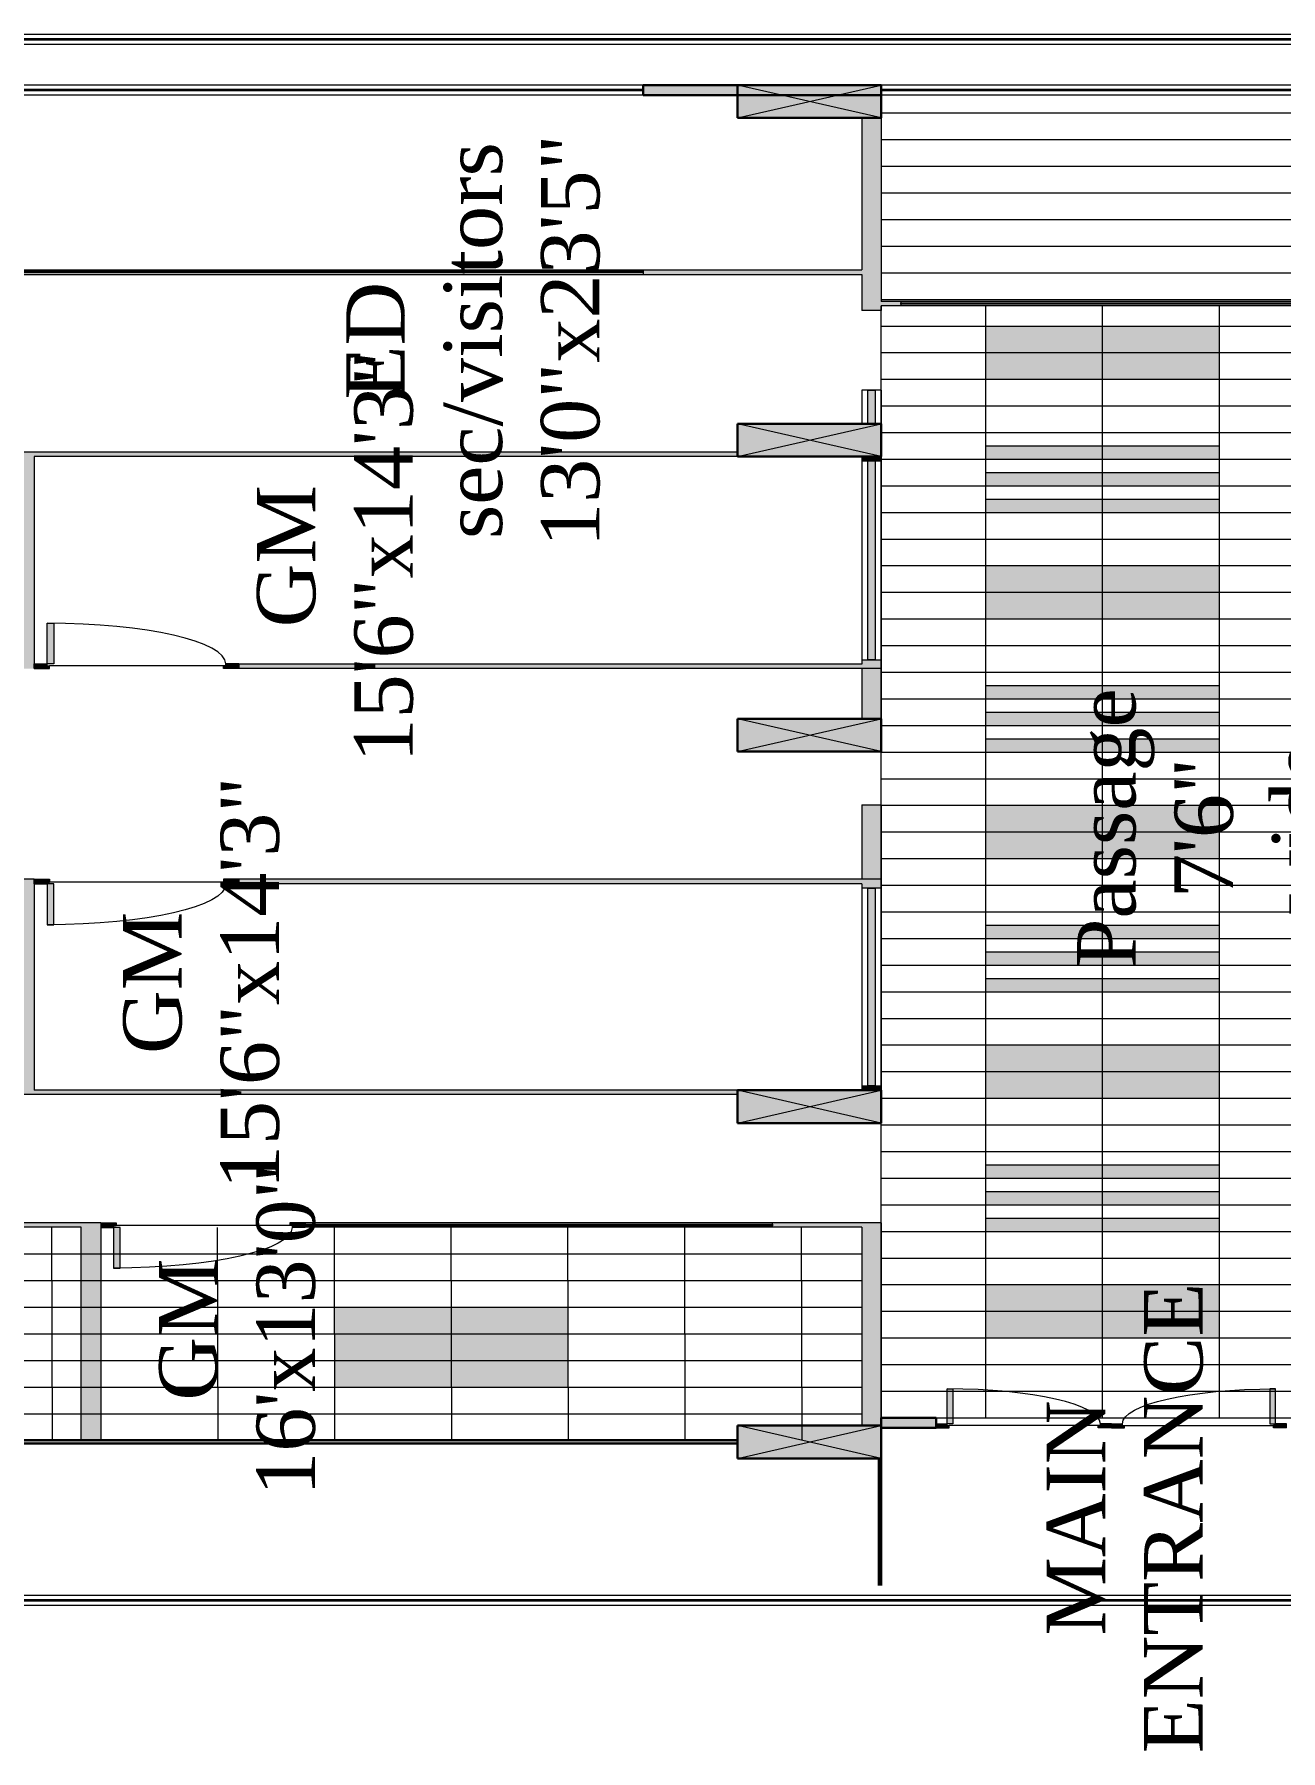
# Model space of a CAD drawing. Header units: inches. Extents: x 327481 to 195042051, y -335014 to 44773228.
# Drawn here: x 194084881 to 194236963, y 44563781 to 44773228 of the extents above; entities that cross this region are included whole.
import ezdxf

# ---------------------------------------------------------------- set-up
doc = ezdxf.new("R2010")
doc.units = ezdxf.units.IN
doc.header["$MEASUREMENT"] = 0
doc.layers.add('center', color=146, linetype='Continuous')
for name, color, linetype, lineweight in [('column 1', 146, 'Continuous', 30), ('DOOR', 47, 'Continuous', 9), ('floor patern', 44, 'Continuous', 0), ('FUR', 34, 'Continuous', 13), ('furniture', 251, 'Continuous', 13), ('GLASS', 140, 'Continuous', 5), ('TEXT', 7, 'Continuous', 0), ('WALL', 12, 'Continuous', 30)]:
    doc.layers.add(name, color=color, linetype=linetype, lineweight=lineweight)
doc.styles.get("Standard").update_dxf_attribs({"font": 'times.ttf', "height": 12})

# ---------------------------------------------------------------- blocks, each defined once
blk = doc.blocks.new('RTU')
at = {"layer": 'DOOR'}
for points in [[(2799510.7, -182811.3), (2799510.7, -182874.3), (2799550.7, -182874.3), (2799550.7, -182886.3), (2799610.7, -182886.3), (2799610.7, -182811.3)], [(2798637.3, -183716.3, 0.009156), (2798636.7, -183748.3), (2799510.7, -183748.3), (2799510.7, -183716.3)], [(2799610.7, -183811.3), (2799610.7, -183736.3), (2799550.7, -183736.3), (2799550.7, -183748.3), (2799510.7, -183748.3), (2799510.7, -183811.3)]]:
    blk.add_hatch(color=256, dxfattribs=at).paths.add_polyline_path(points)
at = {"layer": 'DOOR', "ltscale": 300}
for p, q in [((2799510.7, -182811.3), (2799510.7, -182874.3)), ((2799610.7, -182811.3), (2799510.7, -182811.3)), ((2799610.7, -182811.3), (2799610.7, -182886.3)), ((2799550.7, -182874.3), (2799510.7, -182874.3)), ((2799550.7, -182874.3), (2799550.7, -182886.3)), ((2799610.7, -182886.3), (2799550.7, -182886.3)), ((2799550.7, -182886.3), (2799550.7, -183736.3)), ((2798636.7, -183748.3), (2798636.7, -183716.3)), ((2798636.7, -183716.3), (2799510.7, -183716.3)), ((2799510.7, -183716.3), (2799510.7, -183748.3)), ((2799610.7, -183736.3), (2799550.7, -183736.3)), ((2799550.7, -183748.3), (2799550.7, -183736.3)), ((2799610.7, -183811.3), (2799610.7, -183736.3)), ((2799510.7, -183748.3), (2798636.7, -183748.3)), ((2799510.7, -183811.3), (2799510.7, -183748.3)), ((2799550.7, -183748.3), (2799510.7, -183748.3)), ((2799610.7, -183811.3), (2799510.7, -183811.3))]:
    blk.add_line(p, q, dxfattribs=at)
blk.add_arc((2799510.7, -183748.3), 874, 90, 180, dxfattribs=at)
blk = doc.blocks.new('COLUMN1')
at = {"layer": 'column 1'}
h = blk.add_hatch(color=256, dxfattribs=at)
h.paths.add_polyline_path([(1, 1), (0, 1), (0.5, 0.5)])
h.paths.add_polyline_path([(1, 1), (0.5, 0.5), (1, 0)])
h.paths.add_polyline_path([(0.5, 0.5), (0, 0), (1, 0)])
h.paths.add_polyline_path([(0.5, 0.5), (0, 1), (0, 0)])
at = {"layer": 'column 1', "lineweight": 0, "ltscale": 0.3}
for p, q in [((0, 1), (1, 0)), ((0, 0), (1, 1))]:
    blk.add_line(p, q, dxfattribs=at)
at = {"layer": 'column 1', "ltscale": 0.3}
for p, q in [((1, 1), (0, 1)), ((0, 1), (0, 0)), ((1, 0), (1, 1)), ((0, 0), (1, 0))]:
    blk.add_line(p, q, dxfattribs=at)
blk = doc.blocks.new('A$C529C24E1')
at = {"layer": 'floor patern'}
h = blk.add_hatch(dxfattribs=at)
h.set_pattern_fill('AR-SAND', color=256, style=0)
h.set_pattern_definition([(37.5, (34.7281, -359.6152), (-0.06299, 1.926824), [0, -1.52, 0, -1.7, 0, -1.625]), (7.5, (34.728, -359.6152), (1.76978, 2.82215), [0, -0.82, 0, -1.37, 0, -0.525]), (327.5, (33.4981, -359.6152), (3.11414, 0.00566), [0, -0.5, 0, -1.8, 0, -2.35]), (317.5, (33.498, -359.6152), (3.00613, 0.87768), [0, -0.25, 0, -1.18, 0, -1.35])])
h.paths.add_polyline_path([(58.73, -335.6), (34.73, -335.62), (34.73, -359.62), (58.73, -359.6)])
h = blk.add_hatch(dxfattribs=at)
h.set_pattern_fill('AR-SAND', color=256, style=0)
h.set_pattern_definition([(37.5, (58.7281, -359.6016), (-0.06299, 1.926824), [0, -1.52, 0, -1.7, 0, -1.625]), (7.5, (58.728, -359.6016), (1.76978, 2.82215), [0, -0.82, 0, -1.37, 0, -0.525]), (327.5, (57.4981, -359.6016), (3.11414, 0.00566), [0, -0.5, 0, -1.8, 0, -2.35]), (317.5, (57.498, -359.6016), (3.00613, 0.87768), [0, -0.25, 0, -1.18, 0, -1.35])])
h.paths.add_polyline_path([(82.73, -335.59), (58.73, -335.6), (58.73, -359.6), (82.73, -359.59)])
h = blk.add_hatch(dxfattribs=at)
h.set_pattern_fill('AR-SAND', color=256, style=0)
h.set_pattern_definition([(37.5, (82.7281, -359.6016), (-0.06299, 1.926824), [0, -1.52, 0, -1.7, 0, -1.625]), (7.5, (82.728, -359.6016), (1.76978, 2.82215), [0, -0.82, 0, -1.37, 0, -0.525]), (327.5, (81.4981, -359.6016), (3.11414, 0.00566), [0, -0.5, 0, -1.8, 0, -2.35]), (317.5, (81.498, -359.6016), (3.00613, 0.87768), [0, -0.25, 0, -1.18, 0, -1.35])])
h.paths.add_polyline_path([(106.73, -335.59), (82.73, -335.6), (82.73, -359.6), (106.73, -359.59)])
h = blk.add_hatch(dxfattribs=at)
h.set_pattern_fill('AR-SAND', color=256, style=0)
h.set_pattern_definition([(37.5, (34.7281, -383.6152), (-0.06299, 1.926824), [0, -1.52, 0, -1.7, 0, -1.625]), (7.5, (34.728, -383.6152), (1.76978, 2.82215), [0, -0.82, 0, -1.37, 0, -0.525]), (327.5, (33.4981, -383.6152), (3.11414, 0.00566), [0, -0.5, 0, -1.8, 0, -2.35]), (317.5, (33.498, -383.6152), (3.00613, 0.87768), [0, -0.25, 0, -1.18, 0, -1.35])])
h.paths.add_polyline_path([(58.73, -359.6), (34.73, -359.62), (34.73, -383.62), (58.73, -383.6)])
h = blk.add_hatch(dxfattribs=at)
h.set_pattern_fill('AR-SAND', color=256, style=0)
h.set_pattern_definition([(37.5, (58.7281, -383.6016), (-0.06299, 1.926824), [0, -1.52, 0, -1.7, 0, -1.625]), (7.5, (58.728, -383.6016), (1.76978, 2.82215), [0, -0.82, 0, -1.37, 0, -0.525]), (327.5, (57.4981, -383.6016), (3.11414, 0.00566), [0, -0.5, 0, -1.8, 0, -2.35]), (317.5, (57.498, -383.6016), (3.00613, 0.87768), [0, -0.25, 0, -1.18, 0, -1.35])])
h.paths.add_polyline_path([(82.73, -359.59), (58.73, -359.6), (58.73, -383.6), (82.73, -383.59)])
h = blk.add_hatch(dxfattribs=at)
h.set_pattern_fill('AR-SAND', color=256, style=0)
h.set_pattern_definition([(37.5, (82.7281, -383.588), (-0.06299, 1.926824), [0, -1.52, 0, -1.7, 0, -1.625]), (7.5, (82.728, -383.588), (1.76978, 2.82215), [0, -0.82, 0, -1.37, 0, -0.525]), (327.5, (81.4981, -383.588), (3.11414, 0.00566), [0, -0.5, 0, -1.8, 0, -2.35]), (317.5, (81.498, -383.588), (3.00613, 0.87768), [0, -0.25, 0, -1.18, 0, -1.35])])
h.paths.add_polyline_path([(106.73, -359.57), (82.73, -359.59), (82.73, -383.59), (106.73, -383.57)])
h = blk.add_hatch(dxfattribs=at)
h.set_pattern_fill('AR-SAND', color=256, style=0)
h.set_pattern_definition([(37.5, (79.0384, -517.394), (-0.062993, 1.926824), [0, -1.52, 0, -1.7, 0, -1.625]), (7.5, (79.0384, -517.394), (1.76978, 2.82215), [0, -0.82, 0, -1.37, 0, -0.525]), (327.5, (77.8084, -517.394), (3.11414, 0.00566), [0, -0.5, 0, -1.8, 0, -2.35]), (317.5, (77.8084, -517.394), (3.00613, 0.87768), [0, -0.25, 0, -1.18, 0, -1.35])])
h.paths.add_polyline_path([(127.04, -469.39), (103.04, -469.39), (103.04, -493.39), (127.04, -493.39)])
h.paths.add_polyline_path([(103.04, -469.39), (79.04, -469.39), (79.04, -493.39), (103.04, -493.39)])
h.paths.add_polyline_path([(103.04, -493.39), (79.04, -493.39), (79.04, -517.39), (103.04, -517.39)])
h.paths.add_polyline_path([(127.04, -493.39), (103.04, -493.39), (103.04, -517.39), (127.04, -517.39)])
h = blk.add_hatch(dxfattribs=at)
h.set_pattern_fill('AR-SAND', color=256, style=0)
h.set_pattern_definition([(37.5, (175.0384, -517.394), (-0.062993, 1.926824), [0, -1.52, 0, -1.7, 0, -1.625]), (7.5, (175.0384, -517.394), (1.76978, 2.82215), [0, -0.82, 0, -1.37, 0, -0.525]), (327.5, (173.8084, -517.394), (3.11414, 0.00566), [0, -0.5, 0, -1.8, 0, -2.35]), (317.5, (173.8084, -517.394), (3.00613, 0.87768), [0, -0.25, 0, -1.18, 0, -1.35])])
h.paths.add_polyline_path([(187.04, -493.39), (175.04, -493.39), (175.04, -517.39), (187.04, -517.39)])
h.paths.add_polyline_path([(187.04, -469.39), (175.04, -469.39), (175.04, -493.39), (187.04, -493.39)])
h = blk.add_hatch(dxfattribs=at)
h.set_pattern_fill('AR-SAND', color=256, style=0)
h.set_pattern_definition([(37.5, (199.0384, -517.394), (-0.062993, 1.926824), [0, -1.52, 0, -1.7, 0, -1.625]), (7.5, (199.0384, -517.394), (1.76978, 2.82215), [0, -0.82, 0, -1.37, 0, -0.525]), (327.5, (197.8084, -517.394), (3.11414, 0.00566), [0, -0.5, 0, -1.8, 0, -2.35]), (317.5, (197.8084, -517.394), (3.00613, 0.87768), [0, -0.25, 0, -1.18, 0, -1.35])])
h.paths.add_polyline_path([(211.04, -493.39), (199.04, -493.39), (199.04, -517.39), (211.04, -517.39)])
h.paths.add_polyline_path([(211.04, -469.39), (199.04, -469.39), (199.04, -493.39), (211.04, -493.39)])
h = blk.add_hatch(dxfattribs=at)
h.set_pattern_fill('AR-SAND', color=256, style=0)
h.set_pattern_definition([(37.5, (223.0384, -517.394), (-0.062993, 1.926824), [0, -1.52, 0, -1.7, 0, -1.625]), (7.5, (223.0384, -517.394), (1.76978, 2.82215), [0, -0.82, 0, -1.37, 0, -0.525]), (327.5, (221.8084, -517.394), (3.11414, 0.00566), [0, -0.5, 0, -1.8, 0, -2.35]), (317.5, (221.8084, -517.394), (3.00613, 0.87768), [0, -0.25, 0, -1.18, 0, -1.35])])
h.paths.add_polyline_path([(235.04, -493.39), (223.04, -493.39), (223.04, -517.39), (235.04, -517.39)])
h.paths.add_polyline_path([(235.04, -469.39), (223.04, -469.39), (223.04, -493.39), (235.04, -493.39)])
h = blk.add_hatch(dxfattribs=at)
h.set_pattern_fill('AR-SAND', color=256, style=0)
h.set_pattern_definition([(37.5, (295.0384, -517.394), (-0.062993, 1.926824), [0, -1.52, 0, -1.7, 0, -1.625]), (7.5, (295.0384, -517.394), (1.76978, 2.82215), [0, -0.82, 0, -1.37, 0, -0.525]), (327.5, (293.8084, -517.394), (3.11414, 0.00566), [0, -0.5, 0, -1.8, 0, -2.35]), (317.5, (293.8084, -517.394), (3.00613, 0.87768), [0, -0.25, 0, -1.18, 0, -1.35])])
h.paths.add_polyline_path([(343.04, -469.39), (319.04, -469.39), (319.04, -493.39), (343.04, -493.39)])
h.paths.add_polyline_path([(319.04, -469.39), (295.04, -469.39), (295.04, -493.39), (319.04, -493.39)])
h.paths.add_polyline_path([(319.04, -493.39), (295.04, -493.39), (295.04, -517.39), (319.04, -517.39)])
h.paths.add_polyline_path([(343.04, -493.39), (319.04, -493.39), (319.04, -517.39), (343.04, -517.39)])
h = blk.add_hatch(dxfattribs=at)
h.set_pattern_fill('AR-SAND', color=256, style=0)
h.set_pattern_definition([(37.5, (391.0384, -517.394), (-0.062993, 1.926824), [0, -1.52, 0, -1.7, 0, -1.625]), (7.5, (391.0384, -517.394), (1.76978, 2.82215), [0, -0.82, 0, -1.37, 0, -0.525]), (327.5, (389.8084, -517.394), (3.11414, 0.00566), [0, -0.5, 0, -1.8, 0, -2.35]), (317.5, (389.8084, -517.394), (3.00613, 0.87768), [0, -0.25, 0, -1.18, 0, -1.35])])
h.paths.add_polyline_path([(403.04, -493.39), (391.04, -493.39), (391.04, -517.39), (403.04, -517.39)])
h.paths.add_polyline_path([(403.04, -469.39), (391.04, -469.39), (391.04, -493.39), (403.04, -493.39)])
h = blk.add_hatch(dxfattribs=at)
h.set_pattern_fill('AR-SAND', color=256, style=0)
h.set_pattern_definition([(37.5, (415.0384, -517.394), (-0.062993, 1.926824), [0, -1.52, 0, -1.7, 0, -1.625]), (7.5, (415.0384, -517.394), (1.76978, 2.82215), [0, -0.82, 0, -1.37, 0, -0.525]), (327.5, (413.8084, -517.394), (3.11414, 0.00566), [0, -0.5, 0, -1.8, 0, -2.35]), (317.5, (413.8084, -517.394), (3.00613, 0.87768), [0, -0.25, 0, -1.18, 0, -1.35])])
h.paths.add_polyline_path([(427.04, -493.39), (415.04, -493.39), (415.04, -517.39), (427.04, -517.39)])
h.paths.add_polyline_path([(427.04, -469.39), (415.04, -469.39), (415.04, -493.39), (427.04, -493.39)])
h = blk.add_hatch(dxfattribs=at)
h.set_pattern_fill('AR-SAND', color=256, style=0)
h.set_pattern_definition([(37.5, (439.0384, -517.394), (-0.062993, 1.926824), [0, -1.52, 0, -1.7, 0, -1.625]), (7.5, (439.0384, -517.394), (1.76978, 2.82215), [0, -0.82, 0, -1.37, 0, -0.525]), (327.5, (437.8084, -517.394), (3.11414, 0.00566), [0, -0.5, 0, -1.8, 0, -2.35]), (317.5, (437.8084, -517.394), (3.00613, 0.87768), [0, -0.25, 0, -1.18, 0, -1.35])])
h.paths.add_polyline_path([(451.04, -493.39), (439.04, -493.39), (439.04, -517.39), (451.04, -517.39)])
h.paths.add_polyline_path([(451.04, -469.39), (439.04, -469.39), (439.04, -493.39), (451.04, -493.39)])
h = blk.add_hatch(dxfattribs=at)
h.set_pattern_fill('AR-SAND', color=256, style=0)
h.set_pattern_definition([(37.5, (511.0384, -517.394), (-0.062993, 1.926824), [0, -1.52, 0, -1.7, 0, -1.625]), (7.5, (511.0384, -517.394), (1.76978, 2.82215), [0, -0.82, 0, -1.37, 0, -0.525]), (327.5, (509.8084, -517.394), (3.11414, 0.00566), [0, -0.5, 0, -1.8, 0, -2.35]), (317.5, (509.8084, -517.394), (3.00613, 0.87768), [0, -0.25, 0, -1.18, 0, -1.35])])
h.paths.add_polyline_path([(559.04, -469.39), (535.04, -469.39), (535.04, -493.39), (559.04, -493.39)])
h.paths.add_polyline_path([(535.04, -469.39), (511.04, -469.39), (511.04, -493.39), (535.04, -493.39)])
h.paths.add_polyline_path([(535.04, -493.39), (511.04, -493.39), (511.04, -517.39), (535.04, -517.39)])
h.paths.add_polyline_path([(559.04, -493.39), (535.04, -493.39), (535.04, -517.39), (559.04, -517.39)])
h = blk.add_hatch(dxfattribs=at)
h.set_pattern_fill('AR-SAND', color=256, style=0)
h.set_pattern_definition([(37.5, (607.0384, -517.394), (-0.062993, 1.926824), [0, -1.52, 0, -1.7, 0, -1.625]), (7.5, (607.0384, -517.394), (1.76978, 2.82215), [0, -0.82, 0, -1.37, 0, -0.525]), (327.5, (605.8084, -517.394), (3.11414, 0.00566), [0, -0.5, 0, -1.8, 0, -2.35]), (317.5, (605.8084, -517.394), (3.00613, 0.87768), [0, -0.25, 0, -1.18, 0, -1.35])])
h.paths.add_polyline_path([(619.04, -493.39), (607.04, -493.39), (607.04, -517.39), (619.04, -517.39)])
h.paths.add_polyline_path([(619.04, -469.39), (607.04, -469.39), (607.04, -493.39), (619.04, -493.39)])
h = blk.add_hatch(dxfattribs=at)
h.set_pattern_fill('AR-SAND', color=256, style=0)
h.set_pattern_definition([(37.5, (631.0384, -517.394), (-0.062993, 1.926824), [0, -1.52, 0, -1.7, 0, -1.625]), (7.5, (631.0384, -517.394), (1.76978, 2.82215), [0, -0.82, 0, -1.37, 0, -0.525]), (327.5, (629.8084, -517.394), (3.11414, 0.00566), [0, -0.5, 0, -1.8, 0, -2.35]), (317.5, (629.8084, -517.394), (3.00613, 0.87768), [0, -0.25, 0, -1.18, 0, -1.35])])
h.paths.add_polyline_path([(643.04, -493.39), (631.04, -493.39), (631.04, -517.39), (643.04, -517.39)])
h.paths.add_polyline_path([(643.04, -469.39), (631.04, -469.39), (631.04, -493.39), (643.04, -493.39)])
h = blk.add_hatch(dxfattribs=at)
h.set_pattern_fill('AR-SAND', color=256, style=0)
h.set_pattern_definition([(37.5, (655.0384, -517.394), (-0.062993, 1.926824), [0, -1.52, 0, -1.7, 0, -1.625]), (7.5, (655.0384, -517.394), (1.76978, 2.82215), [0, -0.82, 0, -1.37, 0, -0.525]), (327.5, (653.8084, -517.394), (3.11414, 0.00566), [0, -0.5, 0, -1.8, 0, -2.35]), (317.5, (653.8084, -517.394), (3.00613, 0.87768), [0, -0.25, 0, -1.18, 0, -1.35])])
h.paths.add_polyline_path([(667.04, -493.39), (655.04, -493.39), (655.04, -517.39), (667.04, -517.39)])
h.paths.add_polyline_path([(667.04, -469.39), (655.04, -469.39), (655.04, -493.39), (667.04, -493.39)])
h = blk.add_hatch(dxfattribs=at)
h.set_pattern_fill('AR-SAND', color=256, style=0)
h.set_pattern_definition([(37.5, (727.0384, -517.394), (-0.062993, 1.926824), [0, -1.52, 0, -1.7, 0, -1.625]), (7.5, (727.0384, -517.394), (1.76978, 2.82215), [0, -0.82, 0, -1.37, 0, -0.525]), (327.5, (725.8084, -517.394), (3.11414, 0.00566), [0, -0.5, 0, -1.8, 0, -2.35]), (317.5, (725.8084, -517.394), (3.00613, 0.87768), [0, -0.25, 0, -1.18, 0, -1.35])])
h.paths.add_polyline_path([(775.04, -469.39), (751.04, -469.39), (751.04, -493.39), (775.04, -493.39)])
h.paths.add_polyline_path([(751.04, -469.39), (727.04, -469.39), (727.04, -493.39), (751.04, -493.39)])
h.paths.add_polyline_path([(751.04, -493.39), (727.04, -493.39), (727.04, -517.39), (751.04, -517.39)])
h.paths.add_polyline_path([(775.04, -493.39), (751.04, -493.39), (751.04, -517.39), (775.04, -517.39)])
h = blk.add_hatch(dxfattribs=at)
h.set_pattern_fill('AR-SAND', color=256, style=0)
h.set_pattern_definition([(37.5, (823.0384, -517.394), (-0.062993, 1.926824), [0, -1.52, 0, -1.7, 0, -1.625]), (7.5, (823.0384, -517.394), (1.76978, 2.82215), [0, -0.82, 0, -1.37, 0, -0.525]), (327.5, (821.8084, -517.394), (3.11414, 0.00566), [0, -0.5, 0, -1.8, 0, -2.35]), (317.5, (821.8084, -517.394), (3.00613, 0.87768), [0, -0.25, 0, -1.18, 0, -1.35])])
h.paths.add_polyline_path([(835.04, -493.39), (823.04, -493.39), (823.04, -517.39), (835.04, -517.39)])
h.paths.add_polyline_path([(835.04, -469.39), (823.04, -469.39), (823.04, -493.39), (835.04, -493.39)])
h = blk.add_hatch(dxfattribs=at)
h.set_pattern_fill('AR-SAND', color=256, style=0)
h.set_pattern_definition([(37.5, (847.0384, -517.394), (-0.062993, 1.926824), [0, -1.52, 0, -1.7, 0, -1.625]), (7.5, (847.0384, -517.394), (1.76978, 2.82215), [0, -0.82, 0, -1.37, 0, -0.525]), (327.5, (845.8084, -517.394), (3.11414, 0.00566), [0, -0.5, 0, -1.8, 0, -2.35]), (317.5, (845.8084, -517.394), (3.00613, 0.87768), [0, -0.25, 0, -1.18, 0, -1.35])])
h.paths.add_polyline_path([(859.04, -493.39), (847.04, -493.39), (847.04, -517.39), (859.04, -517.39)])
h.paths.add_polyline_path([(859.04, -469.39), (847.04, -469.39), (847.04, -493.39), (859.04, -493.39)])
h = blk.add_hatch(dxfattribs=at)
h.set_pattern_fill('AR-SAND', color=256, style=0)
h.set_pattern_definition([(37.5, (871.0384, -517.394), (-0.062993, 1.926824), [0, -1.52, 0, -1.7, 0, -1.625]), (7.5, (871.0384, -517.394), (1.76978, 2.82215), [0, -0.82, 0, -1.37, 0, -0.525]), (327.5, (869.8084, -517.394), (3.11414, 0.00566), [0, -0.5, 0, -1.8, 0, -2.35]), (317.5, (869.8084, -517.394), (3.00613, 0.87768), [0, -0.25, 0, -1.18, 0, -1.35])])
h.paths.add_polyline_path([(883.04, -493.39), (871.04, -493.39), (871.04, -517.39), (883.04, -517.39)])
h.paths.add_polyline_path([(883.04, -469.39), (871.04, -469.39), (871.04, -493.39), (883.04, -493.39)])
h = blk.add_hatch(dxfattribs=at)
h.set_pattern_fill('AR-SAND', color=256, style=0)
h.set_pattern_definition([(37.5, (943.0384, -517.394), (-0.062993, 1.926824), [0, -1.52, 0, -1.7, 0, -1.625]), (7.5, (943.0384, -517.394), (1.76978, 2.82215), [0, -0.82, 0, -1.37, 0, -0.525]), (327.5, (941.8084, -517.394), (3.11414, 0.00566), [0, -0.5, 0, -1.8, 0, -2.35]), (317.5, (941.8084, -517.394), (3.00613, 0.87768), [0, -0.25, 0, -1.18, 0, -1.35])])
h.paths.add_polyline_path([(991.04, -469.39), (967.04, -469.39), (967.04, -493.39), (991.04, -493.39)])
h.paths.add_polyline_path([(967.04, -469.39), (943.04, -469.39), (943.04, -493.39), (967.04, -493.39)])
h.paths.add_polyline_path([(967.04, -493.39), (943.04, -493.39), (943.04, -517.39), (967.04, -517.39)])
h.paths.add_polyline_path([(991.04, -493.39), (967.04, -493.39), (967.04, -517.39), (991.04, -517.39)])
for p, q in [((10.73, -133.52), (10.73, -289.89)), ((34.73, -133.52), (34.73, -289.89)), ((58.73, -133.52), (58.73, -289.89)), ((82.73, -133.52), (82.73, -289.89)), ((106.73, -133.52), (106.73, -289.89)), ((130.73, -133.52), (130.73, -289.89)), ((154.73, -133.52), (154.73, -289.89)), ((-13.19, -277.63), (178.7, -277.52)), ((10.73, -287.53), (10.73, -443.89)), ((34.73, -287.53), (34.73, -443.89)), ((58.73, -287.53), (58.73, -443.89)), ((82.73, -287.53), (82.73, -443.89)), ((106.73, -287.53), (106.73, -443.89)), ((130.73, -287.53), (130.73, -443.89)), ((154.73, -287.53), (154.73, -443.89)), ((-13.26, -311.64), (178.63, -311.53)), ((-13.24, -335.64), (178.64, -335.53)), ((-13.23, -359.64), (178.66, -359.53)), ((-13.22, -383.64), (178.67, -383.53)), ((-13.2, -407.64), (178.68, -407.53)), ((-13.19, -431.64), (178.7, -431.53)), ((7.04, -447.89), (7.04, -538.63)), ((7.04, -447.89), (1009.11, -447.89)), ((31.04, -447.89), (31.04, -1588.07)), ((55.04, -447.89), (55.04, -1588.07)), ((79.04, -447.89), (79.04, -1588.07)), ((103.04, -447.89), (103.04, -1588.07)), ((127.04, -447.89), (127.04, -1588.07)), ((151.04, -447.89), (151.04, -1588.07)), ((175.04, -447.89), (175.04, -1588.07)), ((199.04, -447.89), (199.04, -1588.07)), ((223.04, -447.89), (223.04, -1588.07)), ((247.04, -447.89), (247.04, -1588.07)), ((271.04, -447.89), (271.04, -1588.07)), ((295.04, -447.89), (295.04, -1588.07)), ((319.04, -447.89), (319.04, -1588.07)), ((343.04, -447.89), (343.04, -1588.07)), ((367.04, -447.89), (367.04, -1588.07)), ((391.04, -447.89), (391.04, -1588.07)), ((415.04, -447.89), (415.04, -1588.07)), ((439.04, -447.89), (439.04, -1588.07)), ((463.04, -447.89), (463.04, -1588.07)), ((487.04, -447.89), (487.04, -1588.07)), ((511.04, -447.89), (511.04, -1588.07)), ((535.04, -447.89), (535.04, -1588.07)), ((559.04, -447.89), (559.04, -1588.07)), ((583.04, -447.89), (583.04, -1588.07)), ((607.04, -447.89), (607.04, -1588.07)), ((631.04, -447.89), (631.04, -1588.07)), ((655.04, -447.89), (655.04, -1588.07)), ((679.04, -447.89), (679.04, -1588.07)), ((703.04, -447.89), (703.04, -1588.07)), ((727.04, -447.89), (727.04, -1588.07)), ((751.04, -447.89), (751.04, -1588.07)), ((775.04, -447.89), (775.04, -1588.07)), ((799.04, -447.89), (799.04, -1588.07)), ((823.04, -447.89), (823.04, -1588.07)), ((847.04, -447.89), (847.04, -1588.07)), ((871.04, -447.89), (871.04, -1588.07)), ((895.04, -447.89), (895.04, -1588.07)), ((919.04, -447.89), (919.04, -1588.07)), ((943.04, -447.89), (943.04, -1588.07)), ((967.04, -447.89), (967.04, -1588.07)), ((991.04, -447.89), (991.04, -1588.07)), ((1015.04, -447.89), (1015.04, -1588.07)), ((1039.04, -447.89), (1039.04, -1588.07)), ((1063.04, -447.89), (1063.04, -1588.07)), ((1087.04, -447.89), (1087.04, -1588.07)), ((1111.04, -447.89), (1111.04, -1588.07)), ((1135.04, -447.89), (1135.04, -1588.07)), ((1159.04, -447.89), (1159.04, -1588.07)), ((1183.04, -447.89), (1183.04, -1588.07)), ((7.04, -469.39), (1009.11, -469.39)), ((187.04, -469.39), (187.04, -517.39)), ((211.04, -469.39), (211.04, -517.39)), ((235.04, -469.39), (235.04, -517.39)), ((403.04, -469.39), (403.04, -517.39)), ((427.04, -469.39), (427.04, -517.39)), ((451.04, -469.39), (451.04, -517.39)), ((619.04, -469.39), (619.04, -517.39)), ((643.04, -469.39), (643.04, -517.39)), ((667.04, -469.39), (667.04, -517.39)), ((835.04, -469.39), (835.04, -517.39)), ((859.04, -469.39), (859.04, -517.39)), ((883.04, -469.39), (883.04, -517.39)), ((7.04, -493.39), (1009.11, -493.39)), ((7.04, -517.39), (1009.11, -517.39))]:
    blk.add_line(p, q, dxfattribs=at)
blk = doc.blocks.new('for presentation-29.06.11')
at = {"layer": 'FUR'}
for color, points in [(256, [(332398.69, -326241.51), (332208.6, -326241.51), (332208.6, -326073.25), (332204.6, -326073.25), (332204.6, -326389.97), (332208.6, -326389.97), (332208.6, -326245.51), (332398.69, -326245.51)]), (256, [(332783.77, -326135.08), (332779.77, -326135.08), (332779.77, -326241.51), (332588.57, -326241.51), (332588.57, -326245.51), (332592.77, -326245.51), (332592.77, -326245.51), (332783.77, -326245.51)]), (256, [(332089.16, -326243.14), (332085.16, -326243.14), (332085.16, -326255.16), (331893.07, -326255.16), (331893.07, -326259.15), (332089.16, -326259.15)]), (256, [(332783.77, -326245.51), (332779.77, -326245.51), (332779.77, -326389.97), (332783.77, -326389.97)]), (256, [(332398.69, -326287.51), (332394.69, -326287.51), (332394.69, -326415.51), (332390.69, -326415.51), (332390.69, -326419.51), (332398.69, -326419.51)]), (256, [(332592.57, -326287.51), (332592.57, -326287.51), (332588.57, -326287.51), (332588.57, -326293.35), (332588.57, -326293.35), (332588.57, -326323.35), (332588.57, -326419.51), (332596.57, -326419.51), (332596.57, -326415.51), (332592.57, -326415.51)]), (256, [(332947.93, -326415.51), (332947.93, -326370.62), (332943.93, -326370.62), (332943.93, -326415.51), (332911.46, -326415.51), (332911.46, -326419.51), (332915.46, -326419.51), (332915.46, -326423.51), (332919.46, -326423.51), (332919.46, -326419.51), (333085.01, -326419.51), (333085.01, -326415.51)]), (256, [(332089.16, -326397.15), (332085.16, -326397.15), (332085.16, -326415.51), (331906.34, -326415.51), (331906.34, -326419.51), (331913.38, -326419.51), (332089.16, -326419.51)]), (256, [(332212.6, -326415.51), (332208.6, -326415.51), (332208.6, -326419.51), (332212.6, -326419.51)]), (252, [(332398.69, -326415.51), (332398.69, -326419.51), (332465.88, -326419.51), (332465.88, -326415.51)]), (252, [(332588.57, -326415.51), (332543.42, -326415.51), (332543.42, -326419.51), (332588.57, -326419.51)]), (256, [(332775.77, -326418.26), (332775.77, -326419.51), (332779.77, -326419.51), (332779.77, -326415.51), (332775.77, -326415.51), (332775.77, -326416.76)])]:
    blk.add_hatch(color=color, dxfattribs=at).paths.add_polyline_path(points)
at = {"layer": 'GLASS'}
for points in [[(332946.68, -326191.2), (332945.18, -326191.2), (332945.18, -326370.62), (332946.68, -326370.62)], [(333110.77, -326226.62), (333109.27, -326226.62), (333109.27, -326370.62), (333110.77, -326370.62)], [(332086.41, -326397.15), (332087.91, -326397.15), (332087.91, -326301.15), (332086.41, -326301.15)], [(332212.6, -326416.76), (332212.6, -326418.26), (332390.69, -326418.26), (332390.69, -326416.76)], [(332596.57, -326416.76), (332596.57, -326418.26), (332775.77, -326418.26), (332775.77, -326416.76)], [(332809.31, -326416.78), (332809.31, -326418.28), (332839.46, -326418.28), (332839.46, -326416.78)], [(333109.24, -326542.51), (333110.74, -326542.51), (333110.74, -326419.51), (333109.24, -326419.51)], [(332916.91, -326571.51), (332918.41, -326571.51), (332918.41, -326423.51), (332916.91, -326423.51)]]:
    blk.add_hatch(color=256, dxfattribs=at).paths.add_polyline_path(points)
at = {"layer": 'WALL', "lineweight": 0}
for points in [[(331893.07, -325971.62), (331890.07, -325971.62), (331890.07, -326389.97), (331893.07, -326389.97)], [(331913.38, -326419.51), (331904.4, -326419.51), (331904.4, -326430.8), (331913.38, -326430.8)]]:
    blk.add_hatch(color=36, dxfattribs=at).paths.add_polyline_path(points)
h = blk.add_hatch(color=36, dxfattribs=at)
h.paths.add_polyline_path([(333105.46, -326010.62), (333114.55, -326010.62), (333114.55, -325971.62), (333105.46, -325971.62)])
h.paths.add_polyline_path([(333114.55, -326154.62), (333105.46, -326154.62), (333105.46, -326226.62), (333114.55, -326226.62)])
h.paths.add_polyline_path([(333114.55, -326542.51), (333105.46, -326542.51), (333105.46, -326613.51), (333114.55, -326613.51)])
h.paths.add_polyline_path([(333105.46, -326419.51), (333114.55, -326419.51), (333114.55, -326370.62), (333105.46, -326370.62)])
at = {"color": 2}
for points in [[(331744.15, -327857.19), (331744.15, -325821.96), (333160.26, -325821.96), (333160.26, -327857.19)], [(331753.13, -327848.21), (331753.13, -325830.94), (333151.28, -325830.94), (333151.28, -327848.21)]]:
    blk.add_lwpolyline(points, close=True, dxfattribs=at)
at = {"color": 2, "lineweight": 35}
blk.add_lwpolyline([(331748.64, -327852.7), (331748.64, -325826.45), (333155.77, -325826.45), (333155.77, -327852.7)], close=True, dxfattribs=at)
at = {"layer": 'FUR'}
blk.add_line((332204.6, -326389.97), (332208.6, -326389.97), dxfattribs=at)
at = {"layer": 'furniture'}
for p, q in [((332204.6, -326389.97), (332204.6, -326073.25)), ((332783.77, -326389.97), (332783.77, -326135.08)), ((332085.16, -326255.16), (332085.16, -326147.14)), ((332089.16, -326259.15), (332089.16, -326147.14)), ((333105.49, -326370.62), (333105.49, -326226.62)), ((333114.55, -326370.62), (333114.55, -326226.62)), ((332398.69, -326245.51), (332398.69, -326241.51)), ((332208.6, -326389.97), (332208.6, -326245.51)), ((332398.69, -326245.51), (332208.6, -326245.51)), ((332394.69, -326245.51), (332398.69, -326245.51)), ((332779.77, -326245.51), (332588.57, -326245.51)), ((332779.77, -326389.97), (332779.77, -326245.51)), ((331893.07, -326255.16), (332085.16, -326255.16)), ((332089.16, -326259.15), (331893.07, -326259.15)), ((332394.69, -326415.51), (332394.69, -326287.51)), ((332394.69, -326287.51), (332398.69, -326287.51)), ((332398.69, -326419.51), (332398.69, -326287.51)), ((332588.57, -326419.51), (332588.57, -326287.51)), ((332592.57, -326287.51), (332588.57, -326287.51)), ((332592.57, -326415.51), (332592.57, -326287.51)), ((332085.16, -326415.51), (332085.16, -326301.15)), ((332085.16, -326301.15), (332089.16, -326301.15)), ((332089.16, -326419.51), (332089.16, -326301.15)), ((332947.93, -326370.62), (332943.93, -326370.62)), ((332779.77, -326389.97), (332783.77, -326389.97)), ((332085.16, -326397.15), (332089.16, -326397.15)), ((332085.16, -326415.51), (331906.34, -326415.51)), ((331906.34, -326415.51), (331906.34, -326419.51)), ((332179.05, -326415.51), (332179.05, -326419.51)), ((332394.69, -326415.51), (332208.6, -326415.51)), ((332208.6, -326415.51), (332208.6, -326419.51)), ((332212.6, -326415.51), (332212.6, -326419.51)), ((332390.69, -326419.51), (332390.69, -326415.51)), ((332465.88, -326415.51), (332398.69, -326415.51)), ((332465.88, -326415.51), (332465.88, -326419.51)), ((332513.88, -326415.51), (332513.88, -326419.51)), ((332588.57, -326415.51), (332543.42, -326415.51)), ((332543.42, -326415.51), (332543.42, -326419.51)), ((332779.77, -326415.51), (332592.57, -326415.51)), ((332596.57, -326415.51), (332596.57, -326419.51)), ((332775.77, -326415.51), (332775.77, -326419.51)), ((332779.77, -326415.51), (332779.77, -326419.51)), ((332839.46, -326415.51), (332809.31, -326415.51)), ((332809.31, -326415.51), (332809.31, -326419.51)), ((332839.46, -326419.51), (332839.46, -326415.51)), ((332911.46, -326419.51), (332911.46, -326415.51)), ((332943.93, -326415.51), (332911.46, -326415.51)), ((333085.01, -326415.51), (332947.93, -326415.51)), ((333085.01, -326415.51), (333085.01, -326419.51)), ((332089.16, -326419.51), (331906.34, -326419.51)), ((332398.69, -326419.51), (332208.6, -326419.51)), ((332465.88, -326419.51), (332398.69, -326419.51)), ((332588.57, -326419.51), (332543.42, -326419.51)), ((332779.77, -326419.51), (332588.57, -326419.51)), ((332839.46, -326419.51), (332809.31, -326419.51)), ((332915.46, -326419.51), (332911.46, -326419.51)), ((332915.46, -326571.51), (332915.46, -326419.51)), ((332919.46, -326571.51), (332919.46, -326419.51)), ((333085.01, -326419.51), (332919.46, -326419.51)), ((333105.46, -326542.51), (333105.46, -326419.51)), ((333114.52, -326542.51), (333114.52, -326419.51)), ((332919.46, -326423.51), (332915.46, -326423.51))]:
    blk.add_line(p, q, dxfattribs=at)
for points in [[(332943.93, -326189.2), (332943.93, -326415.51)], [(332947.93, -326189.2), (332947.93, -326415.51)]]:
    blk.add_lwpolyline(points, dxfattribs=at)
at = {"layer": 'GLASS'}
for points in [[(332946.68, -326191.2), (332946.68, -326370.62), (332945.18, -326370.62), (332945.18, -326191.2)], [(333109.27, -326370.62), (333109.27, -326226.62)], [(333110.77, -326226.62), (333110.77, -326370.62)], [(333109.24, -326542.51), (333109.24, -326419.51)], [(333110.74, -326419.51), (333110.74, -326542.51)]]:
    blk.add_lwpolyline(points, dxfattribs=at)
for points in [[(332086.41, -326301.15), (332087.91, -326301.15), (332087.91, -326397.15), (332086.41, -326397.15)], [(332390.69, -326416.76), (332390.69, -326418.26), (332212.6, -326418.26), (332212.6, -326416.76)], [(332775.77, -326416.76), (332775.77, -326418.26), (332596.57, -326418.26), (332596.57, -326416.76)], [(332839.46, -326416.78), (332839.46, -326418.28), (332809.31, -326418.28), (332809.31, -326416.78)], [(332918.41, -326571.51), (332916.91, -326571.51), (332916.91, -326423.51), (332918.41, -326423.51)]]:
    blk.add_lwpolyline(points, close=True, dxfattribs=at)
at = {"layer": 'GLASS', "lineweight": 30}
for points in [[(331762.24, -326419.01), (331877.3, -326419.01)], [(331762.24, -326419.51), (331904.4, -326419.51)]]:
    blk.add_lwpolyline(points, dxfattribs=at)
at = {"layer": 'WALL'}
for p, q in [((333105.46, -326419.51), (333105.46, -326370.62)), ((333105.46, -326370.62), (333114.55, -326370.62)), ((333114.55, -326419.51), (333114.55, -326370.62)), ((331890.07, -326389.97), (331893.07, -326389.97)), ((331904.4, -326430.8), (331904.4, -326419.51)), ((331904.4, -326419.51), (331913.38, -326419.51)), ((331913.38, -326430.8), (331913.38, -326419.51)), ((333105.46, -326419.51), (333114.55, -326419.51)), ((331904.4, -326430.8), (331913.38, -326430.8))]:
    blk.add_line(p, q, dxfattribs=at)
for points in [[(331890.07, -325971.62), (331890.07, -326389.97)], [(331893.07, -325971.62), (331893.07, -326389.97)]]:
    blk.add_lwpolyline(points, dxfattribs=at)
at = {"layer": 'center', "xscale": 29.5434782608645, "yscale": 29.5434782608645, "zscale": 39.3913043478359}
for p in [(331876.8, -326419.51), (332179.05, -326419.51), (332513.88, -326419.51), (332779.77, -326419.51), (333085.01, -326419.51)]:
    blk.add_blockref('COLUMN1', p, dxfattribs=at)
at = {"layer": 'DOOR', "rotation": 180}
for p, xscale, yscale, zscale in [((214827.58, -333964.76), -0.04199552042700816, 0.04199552047066391, 0.04199552041645515), ((450159.68, -333964.76), 0.04199552047066391, 0.04199552047066391, 0.04199552047066391), ((214518.05, -333978.4), -0.04199552042700816, 0.04199552047066391, 0.04199552041645515), ((432690.38, -333048.01), 0.03599999996367842, 0.03599999996367842, 0.03599999996367842)]:
    blk.add_blockref('RTU', p, dxfattribs=dict(at, xscale=xscale, yscale=yscale, zscale=zscale))
at = {"layer": 'DOOR', "xscale": -0.03599999996367842, "yscale": 0.03599999996367842, "zscale": 0.03599999995395007}
blk.add_blockref('RTU', (432690.38, -319885.59), dxfattribs=at)
at = {"layer": 'floor patern'}
blk.add_blockref('A$C529C24E1', (331906.34, -325971.62), dxfattribs=at)
at = {"layer": 'TEXT', "linetype": 'ByBlock', "lineweight": 30, "char_height": 12, "attachment_point": 2}
for s, insert, width in [('GM\\P15\'6"x14\'3"', (332305.33, -326263.76), 91.2337), ('GM\\P16\'x13\'0"', (331992.87, -326271.14), 69.3243), ('GM\\P15\'6"x14\'3"', (332689.84, -326291.24), 68.9029), ('ED sec/visitors\\P13\'0"x23\'5"', (332884.17, -326309.6), 135.021), ('MAIN\\PENTRANCE', (331823.04, -326453.53), 94.5071), ('Passage\\P7\'6" wide', (332444.95, -326459.76), 105.2844)]:
    blk.add_mtext(s, dxfattribs=dict(at, insert=insert, width=width))

msp = doc.modelspace()

# ---------------------------------------------------------------- block references
at = {"layer": 'furniture', "xscale": -135.395861338533, "yscale": -593.8940509523381, "zscale": 135.395861338533, "rotation": 270}
msp.add_blockref('for presentation-29.06.11', (329613.769, -335292.511), dxfattribs=at)

doc.saveas('drawing.dxf')
